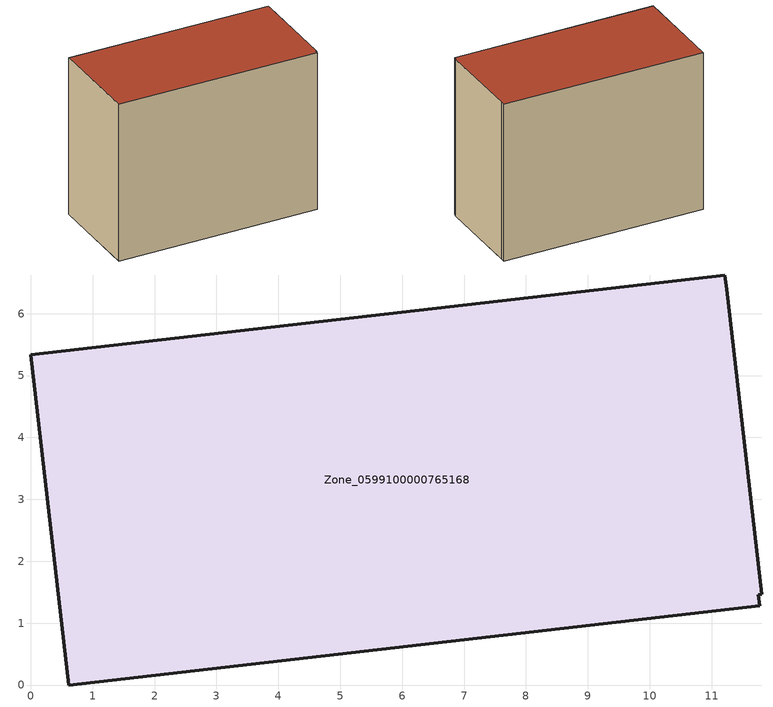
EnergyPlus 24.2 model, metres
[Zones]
Zone_0599100000765168
 floor ground (C_G): 11.24,6.39 11.81,1.46 11.76,1.46 11.78,1.28 0.62,0 0,5.34 11.21,6.62 z0
 wall outside (C_F): 0.62,0 11.78,1.28 11.76,1.46 11.81,1.46 11.24,6.39 11.21,6.62 0,5.34 0.62,0 z0:8.98
 roof outside (C_R): 11.24,6.39 11.21,6.62 0,5.34 0.62,0 11.78,1.28 11.76,1.46 11.81,1.46 z8.98
[BUILDING]
Pand.0599100000765168: North Axis=0; Terrain=City; Loads Convergence Tolerance Value=0.04; Temperature Convergence Tolerance Value=0.4; Solar Distribution=FullExterior; Maximum Number of Warmup Days=25; Minimum Number of Warmup Days=1
[Site:Location]
Rotterdam.The.Hague.AP_ZH_NLD Design_Conditions: Latitude=51.96; Longitude=4.45; Time Zone=1; Elevation=-4.5
[SITE:GROUNDTEMPERATURE:BUILDINGSURFACE]
18, 18, 18, 18, 18, 18, 18, 18, 18, 18, 18, 18
[MATERIAL] Thermal Absorptance=0.9; Solar Absorptance=0.7; Visible Absorptance=0.7
Name | Roughness | Thickness | Conductivity | Density | Specific Heat
G.TC.2015-2018 | MediumSmooth | 0.15 | 0.0428571 | 540 | 1210
F.TC.2015-2018 | Rough | 0.3 | 0.0666667 | 1920 | 840
R.TC.2015-2018 | MediumRough | 0.2 | 0.0333333 | 1500 | 1000
[CONSTRUCTION]
C_G: G.TC.2015-2018
C_F: F.TC.2015-2018
C_R: R.TC.2015-2018
[ZONE]
Zone_0599100000765168: Type=1; Multiplier=1; Ceiling Height=Autocalculate; Volume=Autocalculate; Floor Area=autocalculate; Part of Total Floor Area=Yes
[ZONEINFILTRATION:DESIGNFLOWRATE]
Infil_Zone_0599100000765168: Zone or ZoneList or Space or SpaceList=Zone_0599100000765168; Schedule=AlwaysOn; Design Flow Rate Calculation Method=Flow/Area; Flow Rate per Floor Area=0.0015; Constant Term Coefficient=1; Temperature Term Coefficient=0; Velocity Term Coefficient=0; Velocity Squared Term Coefficient=0
[HVACTEMPLATE:ZONE:IDEALLOADSAIRSYSTEM]
Zone_0599100000765168: Maximum Heating Supply Air Temperature=50; Minimum Cooling Supply Air Temperature=13; Maximum Heating Supply Air Humidity Ratio=0.0156; Minimum Cooling Supply Air Humidity Ratio=0.0077; Heating Limit=NoLimit; Cooling Limit=NoLimit; Dehumidification Control Type=ConstantSensibleHeatRatio; Cooling Sensible Heat Ratio=0.7; Dehumidification Setpoint=60; Humidification Control Type=None; Humidification Setpoint=30; Outdoor Air Method=None; Outdoor Air Flow Rate per Person=0.00944; Outdoor Air Flow Rate per Zone Floor Area=0; Outdoor Air Flow Rate per Zone=0; Demand Controlled Ventilation Type=None; Outdoor Air Economizer Type=NoEconomizer; Heat Recovery Type=None; Sensible Heat Recovery Effectiveness=0.7; Latent Heat Recovery Effectiveness=0.65
[ZONECONTROL:THERMOSTAT]
ThermostatControl_Zone_0599100000765168: Zone or ZoneList=Zone_0599100000765168; Control Type Schedule=DualSetpointControlType; Control 1=Thermostat_Zone_0599100000765168; Temperature Difference Between Cutout And Setpoint=0
[THERMOSTATSETPOINT:DUALSETPOINT]
Thermostat_Zone_0599100000765168: Heating Setpoint Temperature Schedule=HeatingSetpoint_Zone_0599100000765168; Cooling Setpoint Temperature Schedule=CoolingSetpoint_Zone_0599100000765168
[SCHEDULE:COMPACT]
HeatingSetpoint_Zone_0599100000765168: Through: 12/31, For: AllDays, Until: 24:00, 21
CoolingSetpoint_Zone_0599100000765168: Through: 12/31, For: AllDays, Until: 24:00, 24
DualSetpointControlType: Through: 12/31, For: AllDays, Until: 24:00, 4
AlwaysOn: Through: 12/31, For: AllDays, Until: 24:00, 1
